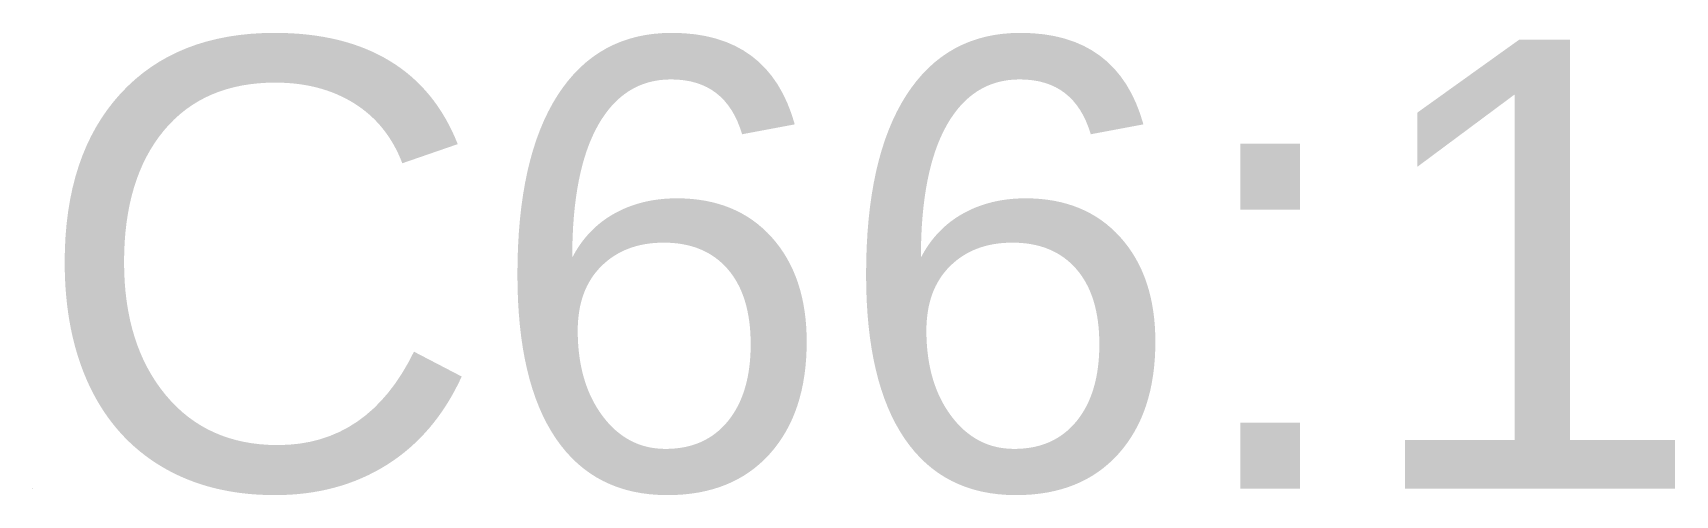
# Model space of a CAD drawing. Header units: inches. Extents: x -1371 to 1516, y -1511 to 602.
# Drawn here: x 1507.31 to 1516.45, y -1510.62 to -1508.04 of the extents above; entities that cross this region are included whole.
import ezdxf

# ---------------------------------------------------------------- set-up
doc = ezdxf.new("R2010")
doc.units = ezdxf.units.IN
doc.linetypes.add('DASHED', pattern=[0.6, 0.3, -0.3])
doc.layers.add('AI_SEG_BBOX', color=4, linetype='DASHED')
doc.styles.get("Standard").update_dxf_attribs({"font": 'arial.ttf'})

msp = doc.modelspace()

# ---------------------------------------------------------------- linework, layer by layer
at = {"layer": 'AI_SEG_BBOX', "color": 4, "linetype": 'DASHED'}
msp.add_line((1507.3065, -1510.5808), (1507.3065, -1510.5808), dxfattribs=at)
msp.add_line((1507.3065, -1510.5808), (1507.3065, -1510.5808), dxfattribs=at)
msp.add_line((1507.3065, -1510.5808), (1507.3065, -1510.5808), dxfattribs=at)
msp.add_line((1507.3065, -1510.5808), (1507.3065, -1510.5808), dxfattribs=at)

# ---------------------------------------------------------------- texts
at = {"layer": 'AI_SEG_BBOX', "color": 4}
msp.add_text('C66:1', height=2.5, dxfattribs=at).set_placement((1507.3065, -1510.5808))

doc.saveas('drawing.dxf')
